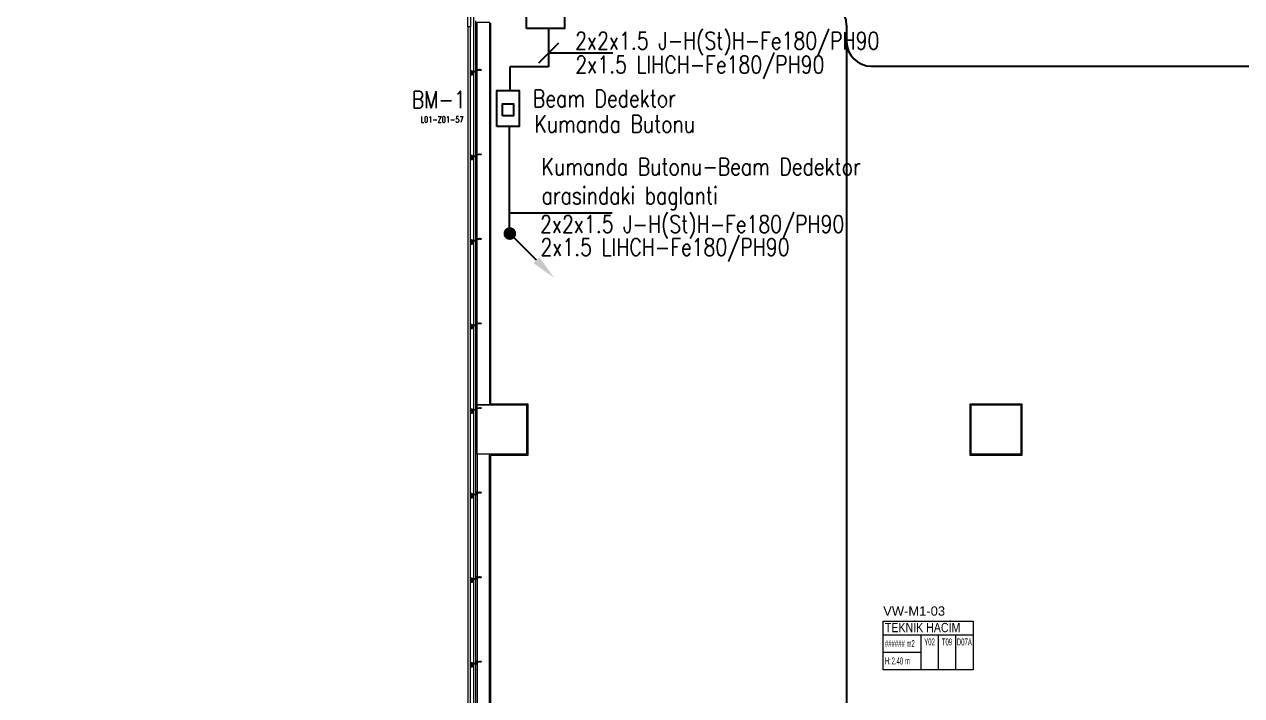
# Model space of a CAD drawing. Extents: x -3709 to 34962, y 0 to 8245.
# Drawn here: x 9063 to 11034, y 2022 to 3109 of the extents above; entities that cross this region are included whole.
import ezdxf
from ezdxf.enums import TextEntityAlignment as Align

# ---------------------------------------------------------------- set-up
doc = ezdxf.new("R2010")
doc.units = 0
doc.layers.get('0').update_dxf_attribs({"color": 9, "lineweight": 9})
for name, color, linetype, lineweight in [('00', 9, 'Continuous', 9), ('01', 9, 'Continuous', 9), ('06D', 9, 'Continuous', 9), ('10', 9, 'Continuous', 9), ('10A', 9, 'Continuous', 9), ('14', 9, 'Continuous', 9), ('21_MAHAL', 9, 'Continuous', 9), ('33', 9, 'BATTING', 9), ('E-DEDEKTÖR NUMARALARI', 20, 'Continuous', 30), ('E-KABLO', 7, 'Continuous', 30), ('E-MODÜL HATTI', 6, 'Continuous', 30), ('E-OK', 3, 'Continuous', 30), ('E-YAZI', 7, 'Continuous', 30)]:
    doc.layers.add(name, color=color, linetype=linetype, lineweight=lineweight)
doc.styles.add('Arial', font='arial.ttf', dxfattribs={"height": 2.5})
doc.styles.add('E-YAZI', font='txttw.shx')
doc.styles.add('MuuM_TEXT-STANDART', font='ARIALN.TTF')
doc.linetypes.add('BATTING', pattern='A,0.0001,-0.1,[134,ltypeshp.shx,S=0.1,R=0,X=-0.1,Y=0],-0.2,[134,ltypeshp.shx,S=0.1,R=180,X=0.1,Y=0],-0.1', length=0.4001)

# ---------------------------------------------------------------- blocks, each defined once
blk = doc.blocks.new('p-kolon-80x80-vw')
at = {"layer": '01'}
blk.add_lwpolyline([(-40, -40), (-40, 40), (40, 40), (40, -40)], close=True, dxfattribs=at)
blk = doc.blocks.new('cxvxv')
for p, q in [((-21988.4, 8561, 0), (-21988.4, 8560.3, 0)), ((-21988.4, 8560.3, 0), (-21986.6, 8560.3, 0)), ((-21988.4, 8555.4, 0), (-21986.6, 8555.4, 0)), ((-21988.4, 8554.7, 0), (-21988.4, 8555.4, 0)), ((-21986.9, 8561.1, 0), (-21988.2, 8561.1, 0)), ((-21986.9, 8554.7, 0), (-21988.2, 8554.7, 0)), ((-21988, 8561.2, 0), (-21987, 8561.3, 0)), ((-21988, 8561.3, 0), (-21988, 8561.3, 0)), ((-21988, 8561.2, 0), (-21988, 8561.3, 0)), ((-21988, 8561.3, 0), (-21987.9, 8561.3, 0)), ((-21988, 8561.1, 0), (-21987, 8561.2, 0)), ((-21988, 8561.1, 0), (-21988, 8561.2, 0)), ((-21988, 8561.2, 0), (-21988, 8561.2, 0)), ((-21988, 8561.1, 0), (-21988, 8561.1, 0)), ((-21988, 8561.1, 0), (-21988, 8561.1, 0)), ((-21988, 8561.1, 0), (-21988, 8561.1, 0)), ((-21988, 8561, 0), (-21988, 8560.3, 0)), ((-21988, 8560.3, 0), (-21987, 8560.3, 0)), ((-21988, 8560.3, 0), (-21988, 8560.3, 0)), ((-21988, 8560.1, 0), (-21988, 8555.6, 0)), ((-21988, 8555.4, 0), (-21987, 8555.4, 0)), ((-21988, 8554.7, 0), (-21988, 8555.4, 0)), ((-21988, 8555.4, 0), (-21988, 8555.4, 0)), ((-21987.5, 8561.3, 0), (-21987.9, 8561.3, 0)), ((-21987.7, 8561, 0), (-21987.7, 8561.1, 0)), ((-21987.7, 8561.1, 0), (-21987.7, 8561.1, 0)), ((-21987.5, 8561.3, 0), (-21987.1, 8561.3, 0)), ((-21987.1, 8561.3, 0), (-21987.1, 8561.2, 0)), ((-21987, 8561.3, 0), (-21987.1, 8561.3, 0)), ((-21987.1, 8561.3, 0), (-21987, 8561.3, 0)), ((-21987, 8561.3, 0), (-21987.1, 8561.3, 0)), ((-21987, 8561.3, 0), (-21987.1, 8561.3, 0)), ((-21987.1, 8561.2, 0), (-21987, 8561.2, 0)), ((-21987, 8561.2, 0), (-21987.1, 8561.2, 0)), ((-21987.1, 8561.2, 0), (-21987.1, 8561.1, 0)), ((-21987.1, 8561.1, 0), (-21987, 8561.1, 0)), ((-21987.1, 8560.6, 0), (-21987.1, 8561, 0)), ((-21987.1, 8560.6, 0), (-21987.1, 8560.3, 0)), ((-21987.1, 8560.3, 0), (-21987.1, 8560.3, 0)), ((-21987.1, 8555.6, 0), (-21987.1, 8560.1, 0)), ((-21987.1, 8555.1, 0), (-21987.1, 8555.4, 0)), ((-21987.1, 8555.4, 0), (-21987.1, 8555.4, 0)), ((-21987.1, 8555.1, 0), (-21987.1, 8554.7, 0)), ((-21987, 8560.3, 0), (-21987, 8560.3, 0)), ((-21987, 8555.6, 0), (-21987, 8560.1, 0)), ((-21987, 8555.4, 0), (-21987, 8555.4, 0)), ((-21986.6, 8560.3, 0), (-21986.6, 8561, 0)), ((-21986.6, 8555.4, 0), (-21986.6, 8554.7, 0))]:
    blk.add_line(p, q)
at = {"elevation": 0}
for points in [[(-21986.3, 8560.1), (-21988.7, 8560.1), (-21988.7, 8560.3), (-21986.3, 8560.3)], [(-21986.3, 8555.6), (-21988.7, 8555.6), (-21988.7, 8555.4), (-21986.3, 8555.4)]]:
    blk.add_lwpolyline(points, close=True, dxfattribs=at)
for points in [[(-21988, 8560.3), (-21988, 8560.3)], [(-21988, 8560.1), (-21988, 8555.6)], [(-21988, 8555.4), (-21988, 8555.4)]]:
    blk.add_lwpolyline(points, dxfattribs=at)
for centre, radius, start, end in [((-21988.2, 8560.8, 0), 0.315, 45.8497, 134.1503), ((-21988.2, 8555, 0), 0.315, 225.8497, 314.1503), ((-21987.5, 8560, 0), 1.12, 66.8701, 113.1299), ((-21987.5, 8560, 0), 1.12, 66.8701, 113.1299), ((-21987.5, 8555.8, 0), 1.12, 246.8701, 293.1299), ((-21987.5, 8555.8, 0), 1.12, 246.8701, 293.1299), ((-21986.9, 8560.8, 0), 0.313, 45.449, 134.551), ((-21986.9, 8555, 0), 0.313, 225.449, 314.551)]:
    blk.add_arc(centre, radius, start, end)
blk = doc.blocks.new('VIDA')
for p, q in [((-18072, 6524), (-18070, 6525)), ((-18072, 6524), (-18072, 6524)), ((-18072, 6524), (-18072, 6524)), ((-18070, 6523), (-18072, 6524)), ((-18070, 6525), (-18071, 6523)), ((-18071, 6523), (-18070, 6525)), ((-18070, 6523), (-18069, 6525)), ((-18070, 6525), (-18070, 6525)), ((-18070, 6525), (-18070, 6524)), ((-18070, 6524), (-18070, 6525)), ((-18070, 6525), (-18070, 6525)), ((-18070, 6525), (-18070, 6525)), ((-18070, 6525), (-18069, 6525)), ((-18070, 6524), (-18070, 6524)), ((-18069, 6522), (-18070, 6523)), ((-18070, 6523), (-18070, 6523)), ((-18069, 6523), (-18068, 6525)), ((-18069, 6522), (-18069, 6525)), ((-18069, 6525), (-18069, 6522)), ((-18069, 6525), (-18069, 6525)), ((-18069, 6525), (-18069, 6525)), ((-18069, 6525), (-18069, 6525)), ((-18069, 6525), (-18069, 6525)), ((-18069, 6525), (-18068, 6525)), ((-18069, 6523), (-18069, 6522)), ((-18068, 6522), (-18069, 6523)), ((-18069, 6523), (-18069, 6523)), ((-18069, 6522), (-18069, 6522)), ((-18067, 6525), (-18068, 6522)), ((-18068, 6523), (-18067, 6525)), ((-18068, 6525), (-18068, 6523)), ((-18068, 6522), (-18068, 6525)), ((-18068, 6525), (-18068, 6525)), ((-18068, 6525), (-18068, 6522)), ((-18068, 6525), (-18068, 6525)), ((-18068, 6525), (-18068, 6525)), ((-18068, 6525), (-18067, 6525)), ((-18068, 6523), (-18068, 6522)), ((-18068, 6522), (-18068, 6523)), ((-18068, 6523), (-18068, 6523)), ((-18068, 6523), (-18068, 6522)), ((-18067, 6522), (-18068, 6522)), ((-18068, 6522), (-18068, 6522)), ((-18066, 6525), (-18067, 6525)), ((-18067, 6523), (-18066, 6525)), ((-18066, 6525), (-18067, 6522)), ((-18067, 6525), (-18067, 6523)), ((-18067, 6522), (-18067, 6525)), ((-18067, 6525), (-18067, 6525)), ((-18067, 6525), (-18067, 6525)), ((-18067, 6525), (-18067, 6525)), ((-18067, 6522), (-18067, 6523)), ((-18067, 6523), (-18067, 6522)), ((-18067, 6523), (-18067, 6523)), ((-18067, 6523), (-18067, 6522)), ((-18066, 6522), (-18067, 6522)), ((-18066, 6525), (-18066, 6525)), ((-18066, 6525), (-18066, 6525)), ((-18066, 6525), (-18066, 6525)), ((-18066, 6525), (-18066, 6523)), ((-18066, 6522), (-18066, 6525)), ((-18065, 6525), (-18066, 6522)), ((-18066, 6523), (-18065, 6525)), ((-18066, 6525), (-18065, 6525)), ((-18066, 6523), (-18066, 6523)), ((-18066, 6523), (-18066, 6522)), ((-18066, 6523), (-18066, 6522)), ((-18066, 6522), (-18066, 6523)), ((-18065, 6522), (-18066, 6522)), ((-18065, 6525), (-18065, 6523)), ((-18065, 6522), (-18065, 6525)), ((-18065, 6525), (-18065, 6525)), ((-18065, 6525), (-18065, 6525)), ((-18065, 6525), (-18065, 6525)), ((-18065, 6525), (-18064, 6525)), ((-18065, 6523), (-18064, 6525)), ((-18064, 6525), (-18065, 6522)), ((-18065, 6522), (-18064, 6525)), ((-18065, 6523), (-18065, 6522)), ((-18065, 6523), (-18065, 6523)), ((-18065, 6523), (-18065, 6522)), ((-18065, 6522), (-18065, 6523)), ((-18064, 6523), (-18065, 6522)), ((-18064, 6523), (-18065, 6522)), ((-18065, 6522), (-18065, 6522)), ((-18064, 6525), (-18064, 6525)), ((-18064, 6525), (-18064, 6525)), ((-18064, 6525), (-18064, 6525)), ((-18064, 6525), (-18064, 6523)), ((-18064, 6522), (-18062, 6525)), ((-18062, 6525), (-18064, 6522)), ((-18064, 6523), (-18062, 6525)), ((-18062, 6525), (-18064, 6525)), ((-18064, 6523), (-18064, 6523)), ((-18062, 6523), (-18064, 6522)), ((-18062, 6523), (-18064, 6522)), ((-18064, 6522), (-18064, 6523)), ((-18064, 6522), (-18064, 6522)), ((-18063, 6522), (-18062, 6525)), ((-18061, 6525), (-18063, 6523)), ((-18062, 6525), (-18063, 6525)), ((-18062, 6523), (-18063, 6522)), ((-18063, 6522), (-18061, 6523)), ((-18062, 6523), (-18063, 6522)), ((-18063, 6523), (-18061, 6523)), ((-18063, 6522), (-18061, 6522)), ((-18062, 6525), (-18061, 6525)), ((-18062, 6525), (-18062, 6525)), ((-18062, 6525), (-18062, 6525)), ((-18062, 6525), (-18062, 6525)), ((-18061, 6525), (-18062, 6525)), ((-18062, 6523), (-18061, 6525)), ((-18061, 6525), (-18062, 6522)), ((-18062, 6522), (-18061, 6525)), ((-18061, 6523), (-18062, 6525)), ((-18062, 6525), (-18061, 6522)), ((-18062, 6525), (-18062, 6523)), ((-18062, 6525), (-18062, 6525)), ((-18062, 6525), (-18061, 6525)), ((-18062, 6523), (-18062, 6523)), ((-18062, 6522), (-18062, 6523)), ((-18061, 6523), (-18062, 6522)), ((-18061, 6523), (-18062, 6522)), ((-18062, 6522), (-18062, 6522)), ((-18061, 6525), (-18060, 6525)), ((-18061, 6525), (-18061, 6525)), ((-18061, 6525), (-18061, 6525)), ((-18061, 6525), (-18061, 6525)), ((-18061, 6525), (-18061, 6523)), ((-18061, 6522), (-18060, 6525)), ((-18060, 6525), (-18061, 6522)), ((-18061, 6523), (-18060, 6525)), ((-18061, 6523), (-18061, 6523)), ((-18060, 6523), (-18061, 6522)), ((-18060, 6523), (-18061, 6522)), ((-18061, 6522), (-18061, 6523)), ((-18061, 6522), (-18061, 6522)), ((-18060, 6525), (-18060, 6525)), ((-18060, 6525), (-18060, 6525)), ((-18060, 6525), (-18060, 6525)), ((-18060, 6525), (-18060, 6525)), ((-18060, 6525), (-18060, 6523)), ((-18060, 6523), (-18060, 6525)), ((-18059, 6525), (-18060, 6522)), ((-18060, 6522), (-18059, 6525)), ((-18060, 6525), (-18059, 6525)), ((-18059, 6524), (-18060, 6523)), ((-18060, 6522), (-18060, 6523)), ((-18060, 6523), (-18060, 6522)), ((-18060, 6523), (-18060, 6522)), ((-18060, 6523), (-18060, 6523)), ((-18060, 6523), (-18059, 6523)), ((-18060, 6522), (-18060, 6522)), ((-18058, 6527), (-18059, 6527)), ((-18059, 6521), (-18059, 6527)), ((-18059, 6525), (-18059, 6525)), ((-18058, 6521), (-18059, 6521))]:
    blk.add_line(p, q)
for points in [[(-18069, 6525), (-18069, 6523)], [(-18057, 6524), (-18057, 6524), (-18057, 6524), (-18057, 6523)]]:
    blk.add_lwpolyline(points)
for start, end in [(7.5095, 35.2427), (324.7573, 352.4905)]:
    blk.add_arc((-18062, 6524), 5.21, start, end)
blk = doc.blocks.new('çelik dübel')
at = {"ltscale": 7}
for p, q in [((-87, -2), (-85, 2)), ((-85, -6), (-85, 2)), ((-68, 2), (-85, 2)), ((-75, -6), (-75, 2)), ((-70, -6), (-70, 2)), ((-68, 3), (-58, 2)), ((-68, -7), (-68, 3)), ((-58, -6), (-58, 2)), ((-53, 2), (-58, 2)), ((-8, 2), (-58, 2)), ((-53, -6), (-53, 2)), ((-25, -6), (-25, 2)), ((-25, -6), (-24, 2)), ((-23, -6), (-22, 2)), ((-21, -6), (-20, 2)), ((-19, -6), (-18, 2)), ((-17, -6), (-16, 2)), ((-85, -6), (-87, -2)), ((-68, -6), (-85, -6)), ((-68, -7), (-58, -6)), ((-53, -5), (-58, -5)), ((-8, -6), (-58, -6))]:
    blk.add_line(p, q, dxfattribs=at)
for p, q in [((-15, -6), (-14, 2)), ((-13, -6), (-12, 2)), ((-11, -6), (-10, 1)), ((-10, -9), (-10, 5)), ((-9, 5), (-10, 5)), ((-10, 3), (-10, 5)), ((-9, -9), (-9, 5)), ((-8, 2), (-8, 3)), ((-8, -4), (-8, 0)), ((-5, 4), (-7, 4)), ((-5, 1), (-7, 1)), ((-4, 2), (-4, 3)), ((-1, 2), (-4, 2)), ((-4, -4), (-4, 0)), ((-3, -6), (-2, 2)), ((-1, -6), (0, 1)), ((0, -5), (0, 1)), ((-10, -7), (-10, -9)), ((-9, -9), (-10, -9)), ((-8, -6), (-8, -7)), ((-5, -5), (-7, -5)), ((-5, -8), (-7, -8)), ((-4, -6), (-4, -7)), ((-1, -6), (-4, -6))]:
    blk.add_line(p, q)
for points in [[(-68, 1), (-67, 0), (-67, 0), (-67, 0), (-66, -1), (-66, -1), (-66, -2), (-65, -2), (-65, -3), (-65, -3), (-65, -3), (-65, -3), (-64, -4), (-64, -4), (-64, -3), (-64, -3), (-63, -3), (-63, -3), (-63, -3), (-63, -2), (-62, -2), (-62, -2), (-62, -1), (-62, -1), (-61, -1), (-61, -1), (-61, -1), (-61, 0), (-61, 0), (-60, -1), (-60, -1), (-60, -1), (-60, -1), (-60, -1), (-60, -2), (-59, -2), (-59, -3), (-59, -3), (-59, -3), (-58, -3), (-58, -3)], [(-68, 0), (-68, 0), (-68, 0), (-68, -1), (-68, -1), (-68, -1), (-68, -1), (-68, -1), (-68, -1), (-68, -1), (-68, -1), (-68, -1), (-67, -1), (-67, -1), (-67, -1), (-67, -1), (-67, -1), (-67, -1), (-67, -1), (-67, -1), (-67, -1), (-67, -1), (-67, -1), (-67, -1), (-67, -1), (-67, -1), (-67, -1), (-67, -2), (-67, -2), (-67, -2), (-67, -2), (-67, -2), (-67, -2), (-67, -2), (-67, -2), (-67, -2), (-67, -2), (-67, -2), (-67, -2), (-67, -2), (-67, -2), (-67, -2), (-67, -2), (-66, -2), (-66, -3), (-66, -3), (-66, -3), (-66, -3), (-66, -3), (-66, -3), (-66, -3), (-66, -3), (-66, -3), (-66, -3), (-66, -3), (-66, -3), (-66, -3), (-66, -3), (-66, -3), (-66, -3), (-66, -3), (-66, -4), (-66, -4), (-66, -4), (-66, -4), (-66, -4), (-66, -4), (-66, -4), (-66, -4), (-66, -4), (-66, -4), (-66, -4), (-65, -4), (-65, -4), (-65, -4), (-65, -4), (-65, -4), (-65, -4), (-65, -4), (-65, -4), (-65, -4), (-65, -4), (-65, -4), (-65, -4), (-65, -4), (-65, -4), (-65, -5), (-65, -5), (-65, -5), (-64, -5), (-64, -5), (-64, -5), (-64, -5), (-64, -5), (-64, -5), (-64, -5), (-64, -5), (-64, -5), (-64, -5), (-64, -4), (-64, -4), (-64, -4), (-64, -4), (-64, -4), (-64, -4), (-63, -4), (-63, -4), (-63, -4), (-63, -4), (-63, -4), (-63, -4), (-63, -4), (-63, -4), (-63, -4), (-63, -4), (-63, -4), (-63, -4), (-63, -4), (-63, -4), (-63, -4), (-63, -4), (-63, -4), (-63, -4), (-63, -4), (-63, -4), (-63, -4), (-63, -4), (-63, -4), (-63, -4), (-62, -4), (-62, -4), (-62, -3), (-62, -3), (-62, -3), (-62, -3), (-62, -3), (-62, -3), (-62, -3), (-62, -3), (-62, -3), (-62, -3), (-62, -3), (-62, -3), (-62, -3), (-62, -3), (-62, -3), (-62, -3), (-62, -3), (-62, -3), (-62, -3), (-62, -3), (-62, -3), (-62, -3), (-62, -3), (-62, -3), (-62, -3), (-62, -2), (-61, -2), (-61, -2), (-61, -2), (-61, -2), (-61, -2), (-61, -2), (-61, -2), (-61, -2), (-61, -2), (-61, -2), (-61, -2), (-61, -2), (-61, -2), (-61, -2), (-61, -2), (-61, -2), (-61, -2), (-61, -2), (-61, -2), (-61, -2), (-61, -2), (-61, -2), (-61, -2), (-61, -2), (-61, -2), (-61, -2), (-61, -2), (-61, -2), (-61, -2), (-61, -2), (-61, -2), (-61, -2), (-61, -2), (-61, -2), (-61, -2), (-61, -2), (-61, -2), (-61, -2), (-61, -2), (-61, -2), (-61, -2), (-61, -2), (-61, -2), (-60, -2), (-60, -2), (-60, -2), (-60, -2), (-60, -3), (-60, -3), (-60, -3), (-60, -3), (-60, -3), (-60, -3), (-60, -3), (-60, -3), (-60, -3), (-60, -3), (-60, -3), (-60, -3), (-60, -3), (-60, -3), (-60, -3), (-60, -3), (-60, -3), (-60, -3), (-60, -4), (-60, -4), (-60, -4), (-60, -4), (-60, -4), (-60, -4), (-59, -4), (-59, -4), (-59, -4), (-59, -4), (-59, -4), (-59, -4), (-59, -4), (-59, -4), (-59, -4), (-59, -4), (-58, -4), (-58, -4), (-58, -5)]]:
    blk.add_lwpolyline(points)
for centre, start, end in [((-7, 3), 90, 180), ((-7, 2), 180, 270), ((-7, 0), 90, 180), ((-5, 3), 0, 90), ((-5, 2), 270, 0), ((-5, 0), 0, 90), ((-1, 1), 0, 90), ((-7, -4), 180, 270), ((-7, -6), 90, 180), ((-7, -7), 180, 270), ((-5, -4), 270, 0), ((-5, -6), 0, 90), ((-5, -7), 270, 0), ((-1, -5), 270, 0)]:
    blk.add_arc(centre, 1, start, end)
blk = doc.blocks.new('kjdol')
at = {"elevation": -249.8}
for points in [[(77398, 60089.9), (77398, 60085.9), (77394, 60085.9), (77394, 60089.9)], [(77397.8, 60089.7), (77397.8, 60086.1), (77394.2, 60086.1), (77394.2, 60089.7)]]:
    blk.add_lwpolyline(points, close=True, dxfattribs=at)
at = {"ltscale": 10, "elevation": -278.9}
blk.add_lwpolyline([(77394.1, 60089.9), (77403.3, 60089.9, 0.460237), (77404.2, 60090.8), (77404.2, 60094.9), (77403.8, 60094.9), (77403.8, 60091.3, -0.414214), (77402.8, 60090.3), (77394.1, 60090.3)], format="xyb", close=True, dxfattribs=at)
at = {"xscale": 0.1000000000058208, "yscale": 0.1000000000058208, "zscale": 0.1000000000058208, "rotation": 180}
blk.add_blockref('VIDA', (75587.8, 60740.3, -249.8), dxfattribs=at)
blk.add_blockref('cxvxv', (99383.5, 51530.1, -249.8))
at = {"extrusion": (0, 0, -1), "xscale": 0.1000000000058208, "yscale": 0.1000000000058208, "zscale": -0.0999999999999091}
blk.add_blockref('çelik dübel', (-77402.7, 60093.4, 459.2), dxfattribs=at)
blk = doc.blocks.new('0_roomno2')
blk.add_lwpolyline([(19.38, -10.5), (0, -10.5), (0, 0), (19.38, 0)], close=True)
for points in [[(0, -3), (19.38, -3)], [(8.12, -3), (8.12, -10.5)], [(11.88, -3), (11.88, -10.5)], [(15.62, -3), (15.62, -10.5)], [(0, -6.75), (8.12, -6.75)]]:
    blk.add_lwpolyline(points)
at = {"style": 'MuuM_TEXT-STANDART', "width": 0.6}
blk.add_text('H:', height=1.5, dxfattribs=at).set_placement((0.35, -8.61), align=Align.MIDDLE_LEFT)
at = {"style": 'Arial'}
blk.add_attdef('ODANO', (0, 1.17), '', height=2, dxfattribs=at)
blk.add_attdef('MEKANADI', text='', height=2, dxfattribs=at).set_placement((0.35, -3), align=Align.BOTTOM_LEFT)
at = {"style": 'MuuM_TEXT-STANDART', "width": 0.6}
for tag, p in [('M2', (0.35, -4.88)), ('TEMIZTAVANYUKSEKLIGI', (1.8, -8.61))]:
    blk.add_attdef(tag, text='', height=1.5, dxfattribs=at).set_placement(p, align=Align.MIDDLE_LEFT)
for tag, p in [('YER01', (10, -4.5)), ('TAVAN01', (13.75, -4.5)), ('DUVAR01', (17.5, -4.5)), ('YER02', (10, -6.75)), ('TAVAN02', (13.75, -6.75)), ('DUVAR02', (17.5, -6.75)), ('YER03', (10, -9)), ('TAVAN03', (13.75, -9)), ('DUVAR03', (17.5, -9))]:
    blk.add_attdef(tag, text='', height=1.5, dxfattribs=at).set_placement(p, align=Align.MIDDLE_CENTER)
blk = doc.blocks.new('E-MODUL PANOLARI')
at = {"layer": 'E-KABLO', "color": 1}
blk.add_lwpolyline([(-49, 66.9), (49, 66.9), (49, 0), (-49, 0)], close=True, dxfattribs=at)
at = {"layer": 'E-KABLO', "color": 1, "style": 'E-YAZI', "width": 0.8}
blk.add_text('MP', height=40, dxfattribs=at).set_placement((-23, 9.5))
blk = doc.blocks.new('*U725')
at = {"layer": 'E-OK', "color": 3, "linetype": 'Continuous'}
blk.add_line((-126.3, -126.2), (0, 0), dxfattribs=at)
at = {"layer": 'E-OK', "color": 4, "linetype": 'Continuous', "const_width": 30}
blk.add_lwpolyline([(-15, 0, 1), (15, 0, 1)], format="xyb", close=True, dxfattribs=at)
at = {"layer": 'E-OK', "color": 3, "linetype": 'Continuous'}
blk.add_solid([(-112.2, -140.4), (-140.4, -112.1), (-211.2, -211)], dxfattribs=at)

msp = doc.modelspace()

# ---------------------------------------------------------------- linework, layer by layer
at = {"layer": '00'}
for points in [[(9795.8, 3112.5), (9815.8, 3112.5), (9815.8, 2492.5), (9795.8, 2492.5)], [(9815.8, 2412.5), (9795.8, 2412.5), (9795.8, 1792.5), (9815.8, 1792.5)]]:
    msp.add_lwpolyline(points, close=True, dxfattribs=at)
at = {"layer": '06D'}
msp.add_lwpolyline([(12297.5, 207.5), (11450.8, 207.5), (11450.8, 307.5), (7390.8, 307.5), (7390.8, 1357.5), (9790.8, 1357.5), (9790.8, 3897.5), (11450.8, 3897.5), (11450.8, 3997.5), (12297.5, 3997.5)], dxfattribs=at)
at = {"layer": '10A'}
for points in [[(9780.8, 3104.8), (9780.8, 3899.3), (9785.3, 3899.3), (9785.3, 3104.8), (9780.8, 3104.8)], [(9780.8, 3104.8), (9780.8, 1369.5), (9785.3, 1369.5), (9785.3, 3104.8), (9780.8, 3104.8)]]:
    msp.add_lwpolyline(points, dxfattribs=at)
at = {"layer": '14'}
msp.add_lwpolyline([(9817.8, 3110.5), (9817.8, 2494.5), (9877.8, 2494.5), (9877.8, 2410.5), (9817.8, 2410.5), (9817.8, 1794.5)], dxfattribs=at)
msp.add_lwpolyline([(10593.8, 2494.5), (10677.8, 2494.5), (10677.8, 2410.5), (10593.8, 2410.5)], close=True, dxfattribs=at)
at = {"layer": '33', "ltscale": 0.2}
for points in [[(9793.3, 3114.7), (9793.3, 2325.5)], [(9793.3, 2414.5), (9793.3, 1625.5)]]:
    msp.add_lwpolyline(points, dxfattribs=at)
at = {"layer": 'E-MODÜL HATTI', "ltscale": 50}
for p, q in [((9911.5, 3102.1), (9911.5, 3040.2)), ((10394, 3107.3), (10394, 720.1)), ((9911.5, 3040.2), (9848.9, 3040.2)), ((9848.9, 3040.2), (9848.9, 3001.5)), ((10434, 3041), (11376.5, 3041)), ((9847.8, 2943.5), (9847.8, 2776.7))]:
    msp.add_line(p, q, dxfattribs=at)
for centre, start, end in [((10354, 3107.3), 0, 90), ((10434, 3081), 180, 270)]:
    msp.add_arc(centre, 40, start, end, dxfattribs=at)
at = {"layer": 'E-YAZI', "color": 3}
for p, q in [((9927.6, 3078.2), (9895.3, 3045.9)), ((10015.5, 3062), (9911.5, 3062)), ((9847.8, 2803.3), (10014.5, 2803.3))]:
    msp.add_line(p, q, dxfattribs=at)
at = {"layer": 'E-YAZI', "ltscale": 50}
for points in [[(9827.7, 2943.5), (9827.7, 3001.5), (9864.2, 3001.5), (9864.2, 2943.5)], [(9837.2, 2960.5), (9837.2, 2980), (9854.7, 2980), (9854.7, 2960.5)]]:
    msp.add_lwpolyline(points, close=True, dxfattribs=at)

# ---------------------------------------------------------------- block references
for p in [(9835.8, 2452.5), (10635.8, 2452.5)]:
    msp.add_blockref('p-kolon-80x80-vw', p)
at = {"layer": '10'}
for p in [(-67608.6, -57058, 249.8), (-67608.6, -57194.9, 249.8), (-67608.6, -57331.8, 249.8), (-67608.6, -57468.7, 249.8), (-67608.6, -57605.6, 249.8), (-67608.6, -57742.6, 249.8), (-67608.6, -57879.5, 249.8), (-67608.6, -58016.4, 249.8)]:
    msp.add_blockref('kjdol', p, dxfattribs=at)
at = {"layer": '21_MAHAL'}
ref = msp.add_blockref('0_roomno2', (10453.3, 2142.5), dxfattribs=dict(at, xscale=7.5, yscale=7.5, zscale=7.5))
ref.add_attrib('ODANO', 'VW-M1-03', (10453.3, 2151.3), dxfattribs={"layer": '0', "height": 15, "style": 'Arial'})
ref.add_attrib('MEKANADI', 'TEKNİK HACİM', dxfattribs={"layer": '0', "height": 15, "style": 'MuuM_TEXT-STANDART'}).set_placement((10456, 2120), align=Align.BOTTOM_LEFT)
ref.add_attrib('M2', '###### m2', dxfattribs={"layer": '0', "height": 11.25, "style": 'MuuM_TEXT-STANDART', "width": 0.6}).set_placement((10456, 2105.9), align=Align.MIDDLE_LEFT)
ref.add_attrib('TEMIZTAVANYUKSEKLIGI', '2.40 m', dxfattribs={"layer": '0', "height": 11.25, "style": 'MuuM_TEXT-STANDART', "width": 0.6}).set_placement((10466.8, 2077.9), align=Align.MIDDLE_LEFT)
ref.add_attrib('YER01', 'Y02', dxfattribs={"layer": '0', "height": 11.25, "style": 'MuuM_TEXT-STANDART', "width": 0.6}).set_placement((10528.3, 2108.7), align=Align.MIDDLE_CENTER)
ref.add_attrib('TAVAN01', 'T09', dxfattribs={"layer": '0', "height": 11.25, "style": 'MuuM_TEXT-STANDART', "width": 0.6}).set_placement((10556.5, 2108.7), align=Align.MIDDLE_CENTER)
ref.add_attrib('DUVAR01', 'D07A', dxfattribs={"layer": '0', "height": 11.25, "style": 'MuuM_TEXT-STANDART', "width": 0.6}).set_placement((10584.6, 2108.7), align=Align.MIDDLE_CENTER)
at = {"layer": 'E-KABLO', "color": 1, "xscale": 0.9216, "yscale": 0.9216, "zscale": 0.9216, "rotation": 90}
msp.add_blockref('E-MODUL PANOLARI', (9937.5, 3147.3), dxfattribs=at)
at = {"layer": 'E-OK', "xscale": -0.34, "yscale": 0.34, "zscale": 0.34}
msp.add_blockref('*U725', (9848.8, 2770), dxfattribs=at)

# ---------------------------------------------------------------- texts
at = {"layer": 'E-DEDEKTÖR NUMARALARI', "style": 'E-YAZI', "width": 0.7}
msp.add_text('L01-Z01-57', height=10, dxfattribs=at).set_placement((9704.3, 2949.7))
at = {"layer": 'E-YAZI', "color": 3, "style": 'E-YAZI', "width": 0.8}
for s, p in [('2x2x1.5 J-H(St)H-Fe180/PH90', (9954.6, 3068.3)), ('2x1.5 LIHCH-Fe180/PH90', (9954.9, 3029.7)), ('BM-1', (9690, 2972.8)), ('Beam Dedektor', (9886.2, 2974.7)), ('Kumanda Butonu', (9888.5, 2933.5)), ('Kumanda Butonu-Beam Dedektor', (9900.3, 2864.3, 0)), ('arasindaki baglanti', (9900.3, 2817.6, 0)), ('2x2x1.5 J-H(St)H-Fe180/PH90', (9897.8, 2771.3, 0)), ('2x1.5 LIHCH-Fe180/PH90', (9898.4, 2734))]:
    msp.add_text(s, height=28, dxfattribs=at).set_placement(p)

doc.saveas('drawing.dxf')
